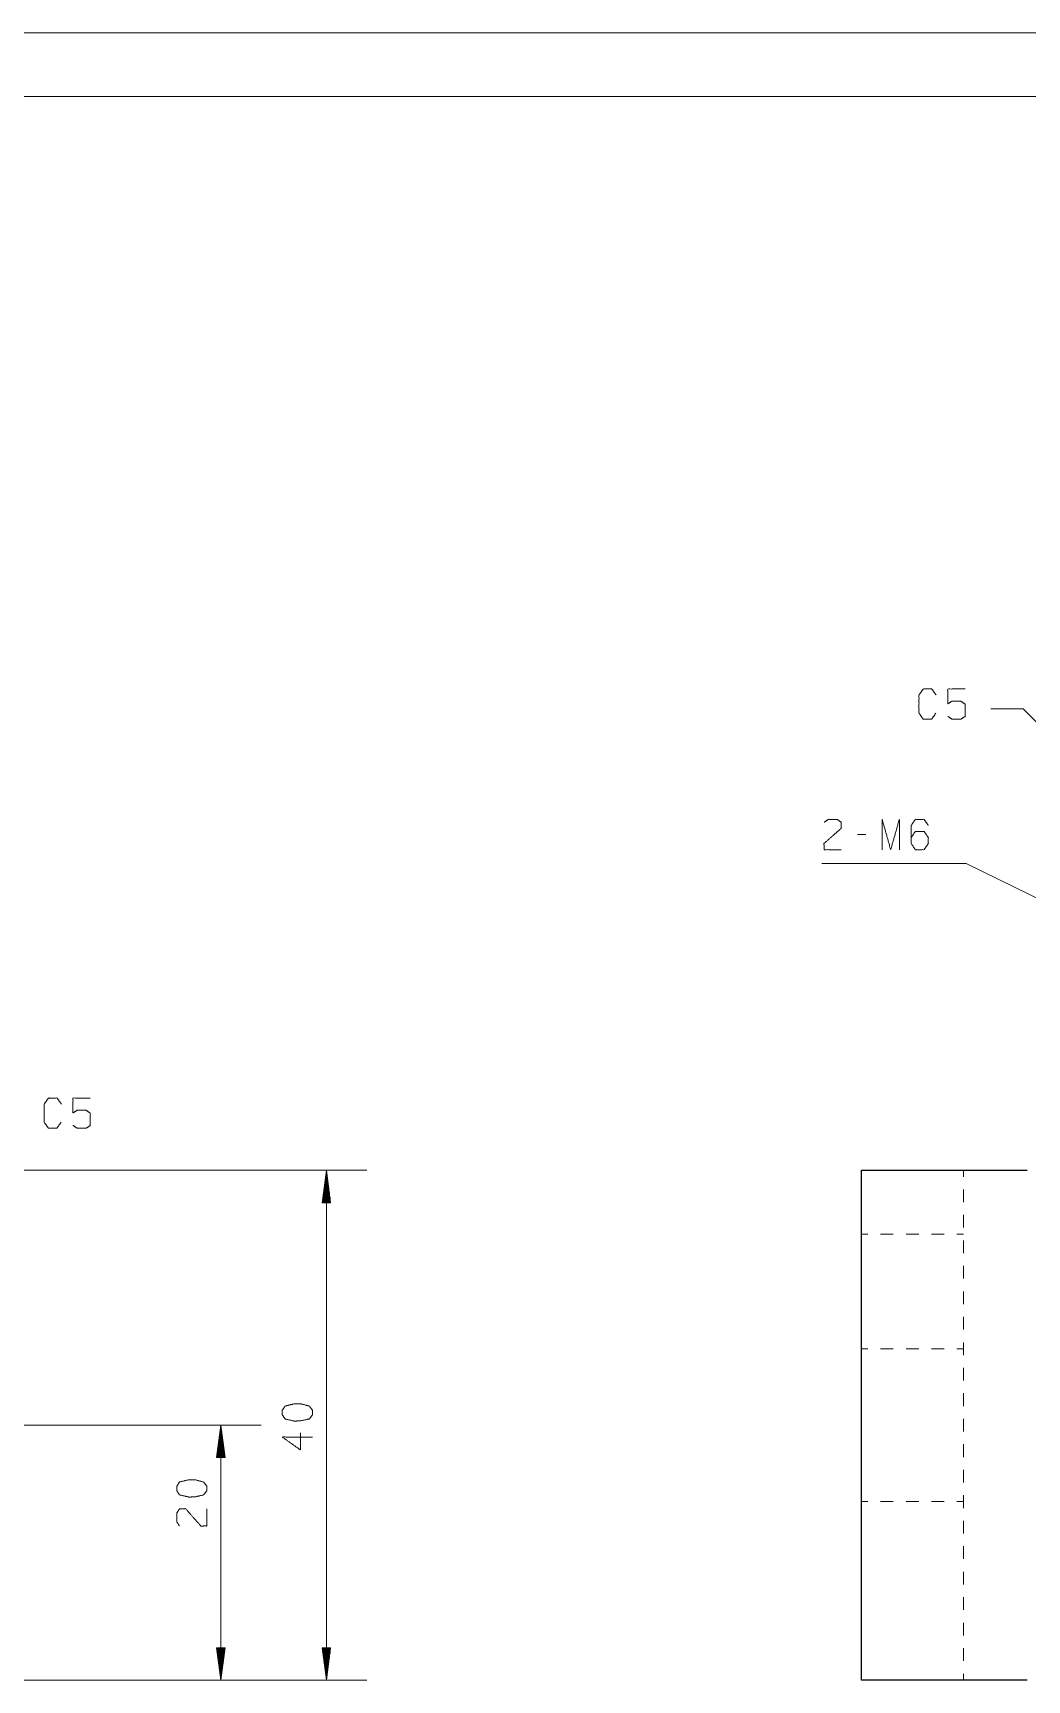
# Model space of a CAD drawing. Header units: millimetres. Extents: x 0 to 420, y 0 to 297.
# Drawn here: x 221.2 to 299.2, y 167.7 to 297 of the extents above; entities that cross this region are included whole.
import ezdxf

# ---------------------------------------------------------------- set-up
doc = ezdxf.new("R2010")
doc.units = ezdxf.units.MM
doc.layers.add('1', color=7, linetype='Continuous', true_color=0xffffff)

msp = doc.modelspace()

# ---------------------------------------------------------------- linework, layer by layer
at = {"layer": '1', "color": 132, "linetype": 'Continuous', "lineweight": 18}
for p, q in [((420, 297), (0, 297)), ((415, 292), (25, 292))]:
    msp.add_line(p, q, dxfattribs=at)
at = {"layer": '1', "color": 13, "linetype": 'Continuous', "lineweight": 18}
for p, q in [((298.94, 243.96), (296.4, 243.96)), ((298.94, 243.96), (302.2, 240.71)), ((294.47, 231.82), (283.14, 231.82)), ((310.95, 223.74), (294.47, 231.82)), ((210.53, 207.75), (247.43, 207.75)), ((244.26, 207.75), (243.92, 205.21)), ((244.18, 205.21), (244.18, 207.17)), ((244.23, 205.21), (244.23, 207.56)), ((244.59, 205.21), (244.26, 207.75)), ((244.26, 207.75), (244.26, 167.75)), ((244.28, 205.21), (244.28, 207.56)), ((244.33, 205.21), (244.33, 207.17)), ((243.98, 205.21), (243.98, 205.63)), ((244.03, 205.21), (244.03, 206.01)), ((244.08, 205.21), (244.08, 206.4)), ((244.13, 205.21), (244.13, 206.79)), ((244.39, 205.21), (244.39, 206.79)), ((244.44, 205.21), (244.44, 206.4)), ((244.49, 205.21), (244.49, 206.01)), ((244.54, 205.21), (244.54, 205.63)), ((243.92, 205.21), (244.59, 205.21)), ((243.93, 205.21), (243.93, 205.24)), ((243.93, 205.21), (243.93, 205.24)), ((244.59, 205.21), (244.59, 205.24)), ((244.59, 205.21), (244.59, 205.24)), ((208.53, 187.75), (239.15, 187.75)), ((235.97, 187.75), (235.64, 185.21)), ((235.95, 185.21), (235.95, 187.56)), ((236.31, 185.21), (235.97, 187.75)), ((235.97, 187.75), (235.97, 167.75)), ((236, 185.21), (236, 187.56)), ((235.8, 185.21), (235.8, 186.4)), ((235.85, 185.21), (235.85, 186.79)), ((235.9, 185.21), (235.9, 187.17)), ((236.05, 185.21), (236.05, 187.17)), ((236.1, 185.21), (236.1, 186.79)), ((236.15, 185.21), (236.15, 186.4)), ((235.64, 185.21), (235.64, 185.24)), ((235.64, 185.21), (235.64, 185.24)), ((235.64, 185.21), (236.31, 185.21)), ((235.69, 185.21), (235.69, 185.63)), ((235.75, 185.21), (235.75, 186.01)), ((236.2, 185.21), (236.2, 186.01)), ((236.25, 185.21), (236.25, 185.63)), ((236.3, 185.21), (236.3, 185.24)), ((236.3, 185.21), (236.3, 185.24)), ((235.64, 170.29), (235.64, 170.26)), ((235.64, 170.29), (235.64, 170.26)), ((235.64, 170.29), (235.97, 167.75)), ((236.31, 170.29), (235.64, 170.29)), ((235.69, 170.29), (235.69, 169.87)), ((235.75, 170.29), (235.75, 169.49)), ((235.8, 170.29), (235.8, 169.1)), ((235.85, 170.29), (235.85, 168.71)), ((235.9, 170.29), (235.9, 168.33)), ((235.95, 170.29), (235.95, 167.94)), ((235.97, 167.75), (236.31, 170.29)), ((236, 170.29), (236, 167.94)), ((236.05, 170.29), (236.05, 168.33)), ((236.1, 170.29), (236.1, 168.71)), ((236.15, 170.29), (236.15, 169.1)), ((236.2, 170.29), (236.2, 169.49)), ((236.25, 170.29), (236.25, 169.87)), ((236.3, 170.29), (236.3, 170.26)), ((236.3, 170.29), (236.3, 170.26)), ((243.92, 170.29), (244.26, 167.75)), ((244.59, 170.29), (243.92, 170.29)), ((243.93, 170.29), (243.93, 170.26)), ((243.93, 170.29), (243.93, 170.26)), ((243.98, 170.29), (243.98, 169.87)), ((244.03, 170.29), (244.03, 169.49)), ((244.08, 170.29), (244.08, 169.1)), ((244.13, 170.29), (244.13, 168.71)), ((244.18, 170.29), (244.18, 168.33)), ((244.23, 170.29), (244.23, 167.94)), ((244.26, 167.75), (244.59, 170.29)), ((244.28, 170.29), (244.28, 167.94)), ((244.33, 170.29), (244.33, 168.33)), ((244.39, 170.29), (244.39, 168.71)), ((244.44, 170.29), (244.44, 169.1)), ((244.49, 170.29), (244.49, 169.49)), ((244.54, 170.29), (244.54, 169.87)), ((244.59, 170.29), (244.59, 170.26)), ((244.59, 170.29), (244.59, 170.26)), ((215.53, 167.75), (247.43, 167.75)), ((215.53, 167.75), (239.15, 167.75))]:
    msp.add_line(p, q, dxfattribs=at)
at = {"layer": '1', "color": 95, "linetype": 'Continuous', "lineweight": 18}
msp.add_line((286.6, 234.11), (285.93, 234.11), dxfattribs=at)
at = {"layer": '1', "color": 30, "linetype": 'Continuous', "lineweight": 25}
msp.add_line((286.24, 167.75), (286.24, 207.75), dxfattribs=at)
at = {"layer": '1', "color": 43, "linetype": 'Continuous', "lineweight": 18}
for p, q in [((294.24, 207.75), (294.24, 207.25)), ((294.24, 206.25), (294.24, 205.25)), ((294.24, 204.25), (294.24, 203.25)), ((286.24, 202.75), (286.74, 202.75)), ((287.74, 202.75), (288.74, 202.75)), ((289.74, 202.75), (290.74, 202.75)), ((291.74, 202.75), (292.74, 202.75)), ((293.74, 202.75), (294.24, 202.75)), ((294.24, 202.25), (294.24, 201.25)), ((294.24, 200.25), (294.24, 199.25)), ((294.24, 198.25), (294.24, 197.25)), ((294.24, 196.25), (294.24, 195.25)), ((294.24, 194.25), (294.24, 193.25)), ((286.74, 193.75), (286.24, 193.75)), ((288.74, 193.75), (287.74, 193.75)), ((290.74, 193.75), (289.74, 193.75)), ((292.74, 193.75), (291.74, 193.75)), ((294.24, 193.75), (293.74, 193.75)), ((294.24, 192.25), (294.24, 191.25)), ((294.24, 190.25), (294.24, 189.25)), ((294.24, 188.25), (294.24, 187.25)), ((294.24, 186.25), (294.24, 185.25)), ((294.24, 184.25), (294.24, 183.25)), ((294.24, 182.25), (294.24, 181.25)), ((286.24, 181.75), (286.74, 181.75)), ((287.74, 181.75), (288.74, 181.75)), ((289.74, 181.75), (290.74, 181.75)), ((291.74, 181.75), (292.74, 181.75)), ((293.74, 181.75), (294.24, 181.75)), ((294.24, 180.25), (294.24, 179.25)), ((294.24, 178.25), (294.24, 177.25)), ((294.24, 176.25), (294.24, 175.25)), ((294.24, 174.25), (294.24, 173.25)), ((294.24, 172.25), (294.24, 171.25)), ((294.24, 170.25), (294.24, 169.25)), ((294.24, 168.25), (294.24, 167.75))]:
    msp.add_line(p, q, dxfattribs=at)
at = {"layer": '1', "color": 95, "linetype": 'Continuous', "lineweight": 18}
for points, knots in [([(292.08, 243.62), (291.75, 243.15), (291.09, 243.15), (290.76, 243.62), (290.76, 245.05), (291.09, 245.52), (291.77, 245.52), (292.1, 245.05)], [0, 0, 0.114566, 0.243365, 0.357933, 0.638584, 0.753152, 0.885432, 1, 1]), ([(293.02, 243.37), (293.35, 243.15), (294.04, 243.15), (294.38, 243.37), (294.38, 244.32), (294.04, 244.57), (293.35, 244.57), (293.02, 244.35), (293.02, 245.52), (294.38, 245.52)], [0, 0, 0.062227, 0.168342, 0.230572, 0.376816, 0.441266, 0.547382, 0.609608, 0.79049, 1, 1]), ([(283.32, 235.06), (283.64, 235.29), (284.33, 235.29), (284.66, 235.06), (284.66, 234.59), (283.3, 233.39), (283.32, 232.91), (284.66, 232.91)], [0, 0, 0.069691, 0.192976, 0.265274, 0.350226, 0.674741, 0.759752, 1, 1]), ([(287.87, 232.91), (287.87, 235.29), (288.54, 232.91), (289.22, 235.29), (289.22, 232.91)], [0, 0, 0.245192, 0.5, 0.754808, 1, 1]), ([(290.15, 233.86), (290.47, 234.34), (291.16, 234.34), (291.49, 233.86), (291.49, 233.39), (291.16, 232.91), (290.47, 232.91), (290.15, 233.39), (290.15, 234.81), (290.47, 235.29), (291.16, 235.29), (291.49, 234.81)], [0, 0, 0.076963, 0.169761, 0.248072, 0.312019, 0.390329, 0.483127, 0.560091, 0.751928, 0.828891, 0.921689, 1, 1]), ([(223.44, 211.52), (223.1, 211.05), (222.45, 211.05), (222.11, 211.52), (222.11, 212.95), (222.45, 213.42), (223.12, 213.42), (223.46, 212.95)], [0, 0, 0.114568, 0.243366, 0.357937, 0.638582, 0.753153, 0.885432, 1, 1]), ([(224.37, 211.27), (224.71, 211.05), (225.4, 211.05), (225.73, 211.27), (225.73, 212.22), (225.4, 212.47), (224.71, 212.47), (224.37, 212.25), (224.37, 213.42), (225.73, 213.42)], [0, 0, 0.062229, 0.168345, 0.230571, 0.376815, 0.441265, 0.54738, 0.609609, 0.79049, 1, 1]), ([(243.17, 188.92), (242.92, 189.25), (242.22, 189.43), (241.74, 189.43), (241.02, 189.25), (240.79, 188.92), (240.79, 188.58), (241.02, 188.24), (241.74, 188.07), (242.22, 188.09), (242.92, 188.24), (243.17, 188.58), (243.17, 188.92)], [0, 0, 0.067525, 0.183969, 0.260583, 0.380943, 0.446139, 0.500306, 0.565503, 0.685862, 0.762529, 0.878308, 0.945834, 1, 1]), ([(242.22, 187.15), (242.22, 185.81), (240.79, 186.82), (243.17, 186.82)], [0, 0, 0.245868, 0.565295, 1, 1]), ([(234.88, 182.95), (234.63, 183.29), (233.93, 183.47), (233.46, 183.47), (232.73, 183.29), (232.51, 182.95), (232.51, 182.62), (232.73, 182.28), (233.46, 182.11), (233.93, 182.12), (234.63, 182.28), (234.88, 182.62), (234.88, 182.95)], [0, 0, 0.067528, 0.183971, 0.260585, 0.380944, 0.446143, 0.500306, 0.565505, 0.685864, 0.762531, 0.878309, 0.945837, 1, 1]), ([(232.73, 179.85), (232.51, 180.17), (232.51, 180.85), (232.73, 181.19), (233.21, 181.19), (234.41, 179.83), (234.88, 179.85), (234.88, 181.19)], [0, 0, 0.069694, 0.192978, 0.265273, 0.350228, 0.674739, 0.759753, 1, 1])]:
    msp.add_open_spline(points, degree=1, knots=knots, dxfattribs=at)
at = {"layer": '1', "color": 30, "linetype": 'Continuous', "lineweight": 25}
for points, knots in [([(286.24, 207.75), (286.35, 207.75), (287.23, 207.75), (288.93, 207.75), (291.33, 207.75), (294.26, 207.75), (295.87, 207.75), (299.24, 207.75)], [0, 0, 0.008556, 0.07612, 0.206647, 0.391238, 0.617317, 0.741181, 1, 1]), ([(299.24, 167.75), (295.87, 167.75), (292.74, 167.75), (291.33, 167.75), (288.93, 167.75), (287.23, 167.75), (286.35, 167.75), (286.24, 167.75)], [0, 0, 0.258819, 0.5, 0.608762, 0.793353, 0.92388, 0.991444, 1, 1])]:
    msp.add_open_spline(points, degree=1, knots=knots, dxfattribs=at)

doc.saveas('drawing.dxf')
